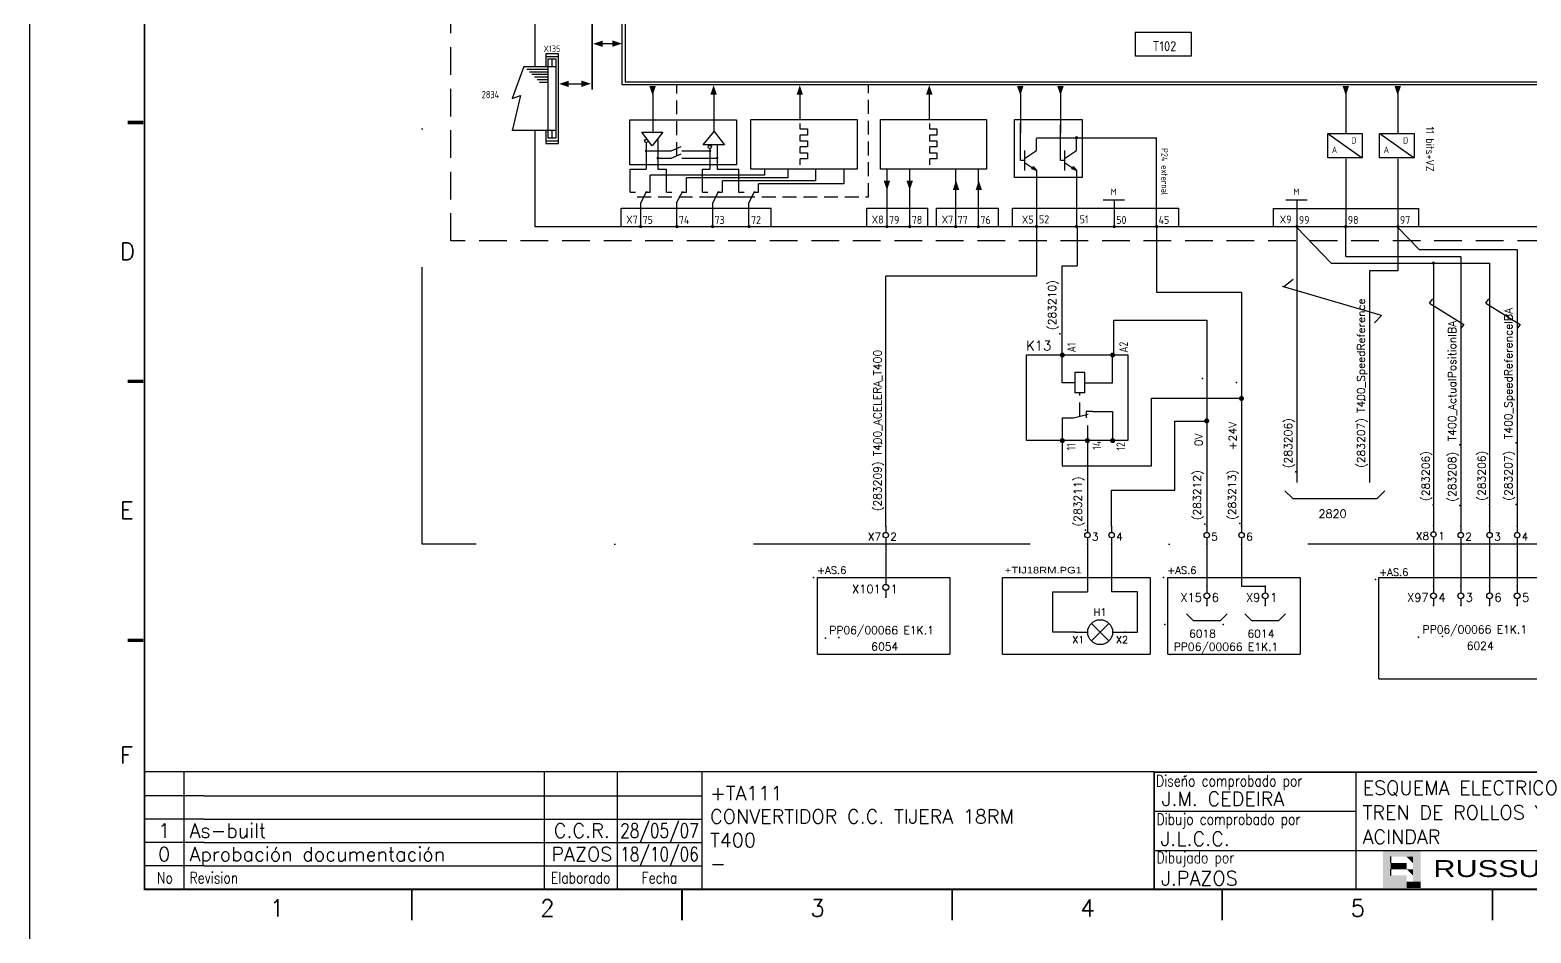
# Model space of a CAD drawing. Extents: x -4 to 416, y -4762 to 287.
# Drawn here: x -3.7 to 267.4, y -4463.1 to -4300 of the extents above; entities that cross this region are included whole.
import ezdxf
from ezdxf.enums import TextEntityAlignment as Align

# ---------------------------------------------------------------- set-up
doc = ezdxf.new("R2010")
doc.units = 0
doc.header["$LTSCALE"] = 10
doc.header["$MEASUREMENT"] = 0
for name, pattern in [('DASHDOT', [1, 0.5, -0.25, 0, -0.25]), ('DASHED', [0.75, 0.5, -0.25]), ('HIDDEN', [0.375, 0.25, -0.125]), ('LTY1', [0])]:
    doc.linetypes.add(name, pattern=pattern)
doc.layers.get('0').update_dxf_attribs({"linetype": 'CONTINUOUS'})
for name, color, linetype in [('1', 7, 'CONTINUOUS'), ('10', 5, 'CONTINUOUS'), ('2', 7, 'CONTINUOUS'), ('3', 8, 'CONTINUOUS'), ('6', 7, 'DASHDOT'), ('8', 1, 'CONTINUOUS'), ('9', 6, 'CONTINUOUS'), ('ATRIBUTOS', 6, 'CONTINUOUS'), ('DIBUJO', 7, 'CONTINUOUS'), ('NODE', 7, 'CONTINUOUS')]:
    doc.layers.add(name, color=color, linetype=linetype)
doc.styles.add('DIN', font='DIN.shx', dxfattribs={"width": 0.85})
doc.styles.add('HELVETICA', font='HELV.SHX')
doc.styles.add('ISO', font='ISO')
doc.styles.add('LABEL', font='SIMPLEX', dxfattribs={"width": 0.8, "height": 4})
doc.styles.add('ROMANS', font='romans')
doc.styles.get("Standard").update_dxf_attribs({"font": 'simplex'})

# ---------------------------------------------------------------- blocks, each defined once
blk = doc.blocks.new('NOD', base_point=(237.5, 170))
at = {"layer": 'NODE'}
blk.add_point((237.5, 170), dxfattribs=at)
blk = doc.blocks.new('$PP313')
at = {"layer": '2'}
blk.add_blockref('NOD', (0, 0), dxfattribs=at)
at = {"layer": '8'}
blk.add_attdef('1A', (1, -3.325), '', height=2.15, dxfattribs=at)
at = {"layer": '9'}
blk.add_attdef('ID', (1, 1), '', height=2.15, dxfattribs=at)
blk = doc.blocks.new('ITEM')
at = {"layer": 'ATRIBUTOS', "style": 'HELVETICA', "width": 1.2}
blk.add_attdef('ITEM', (0, 1.25), '', height=2.5, dxfattribs=at)
blk = doc.blocks.new('$081001')
at = {"layer": '2'}
for p, q in [((0, 0), (3.75, 0)), ((4.85, -2.65), (10.15, 2.65)), ((4.85, 2.65), (10.15, -2.65)), ((11.25, 0), (15, 0))]:
    blk.add_line(p, q, dxfattribs=at)
blk.add_circle((7.5, 0), 3.75, dxfattribs=at)
for p in [(0, 0), (15, 0)]:
    blk.add_blockref('NOD', p, dxfattribs=at)
at = {"layer": '8'}
blk.add_attdef('1A', text='', height=2.15, dxfattribs=at).set_placement((2.75, -3.32), align=Align.RIGHT)
blk.add_attdef('2A', (12.25, -3.32), '', height=2.15, dxfattribs=at)
at = {"layer": '9'}
blk.add_attdef('ID', text='', height=2.15, dxfattribs=at).set_placement((7.5, 4.93), align=Align.CENTER)
blk = doc.blocks.new('$$PLD12C')
for p, q in [((0, 2.5), (0, 0.75)), ((0, -0.75), (0, -2.5))]:
    blk.add_line(p, q)
at = {"layer": '2'}
blk.add_circle((0, 0), 0.75, dxfattribs=at)
for p in [(0, 2.5), (0, -2.5)]:
    blk.add_blockref('NOD', p, dxfattribs=at)
at = {"layer": '8'}
blk.add_attdef('*A', (1.25, -1.5), '', height=2.15, dxfattribs=at)
at = {"layer": '9'}
blk.add_attdef('ID', text='', height=2.15, dxfattribs=at).set_placement((-1.25, -1.5), align=Align.RIGHT)
blk = doc.blocks.new('newcajec')
at = {"layer": '1'}
for p, q in [((179.4, 20.85), (0.13, 20.85)), ((7, 20.85), (7, 0)), ((71, 20.85), (71, 0)), ((84, 20.85), (84, 0.09)), ((99, 20.85), (99, 0)), ((184.64, 20.18), (184.81, 20.01)), ((184.81, 20.01), (185.18, 20.25)), ((215.2, 20.8), (215.2, 0)), ((10.6, 16.64), (0, 16.64)), ((10.6, 16.64), (99, 16.64)), ((179.4, 13.87), (215.2, 13.87)), ((10.6, 12.48), (0, 12.48)), ((10.6, 12.48), (99, 12.48)), ((10.6, 8.32), (0, 8.32)), ((10.6, 8.32), (99, 8.32)), ((179.4, 6.93), (267.63, 6.93)), ((10.6, 4.16), (0, 4.16)), ((10.6, 4.16), (99, 4.16))]:
    blk.add_line(p, q, dxfattribs=at)
at = {"layer": '1', "const_width": 0.3}
blk.add_lwpolyline([(0, 0), (0, 272.5), (383, 272.5), (383, 0)], close=True, dxfattribs=at)
at = {"layer": '1'}
for points in [[(-2.99, 136.23, 0.6, 0.6, 0), (-0.18, 136.23, 0.6, 0.6, 0)], [(-2.99, 90.23, 0.6, 0.6, 0), (-0.18, 90.23, 0.6, 0.6, 0)], [(-2.99, 44.23, 0.6, 0.6, 0), (-0.18, 44.23, 0.6, 0.6, 0)], [(383, 20.8, 0.3, 0.3, 0), (179.4, 20.8, 0.3, 0.3, 0), (179.4, 0, 0.3, 0.3, 0)], [(47.5, -5.5, 0.3, 0.3, 0), (47.5, -0.09, 0.3, 0.3, 0)], [(95.5, -5.5, 0.3, 0.3, 0), (95.5, -0.09, 0.3, 0.3, 0)], [(143.5, -5.5, 0.3, 0.3, 0), (143.5, -0.09, 0.3, 0.3, 0)], [(191.5, -5.5, 0.3, 0.3, 0), (191.5, -0.09, 0.3, 0.3, 0)], [(239.5, -5.5, 0.3, 0.3, 0), (239.5, -0.09, 0.3, 0.3, 0)]]:
    blk.add_lwpolyline(points, format="xyseb", dxfattribs=at)
at = {"layer": '2', "color": 14}
for p, q in [((221.42, 4.69), (221.42, 5.81)), ((221.42, 2.47), (221.42, 3.58))]:
    blk.add_line(p, q, dxfattribs=at)
for points in [[(220.05, 5.81), (220.05, 6.92), (226.74, 5.81), (226.74, 6.92)], [(221.42, 2.47), (220.05, 2.47), (221.42, 5.81), (220.05, 5.81)], [(224.25, 5.81), (225.37, 5.81), (225.37, 4.69)], [(225.37, 5.81), (226.74, 5.81), (225.37, 1.35), (226.74, 1.35)], [(221.42, 4.69), (224.25, 4.69), (221.42, 3.58), (224.25, 3.58)], [(224.25, 3.58), (225.37, 3.58), (225.37, 2.47)], [(224.25, 0.24), (224.25, 2.47), (220.05, 0.24), (220.05, 2.47)], [(226.74, 1.35), (226.74, 0.24), (224.25, 1.35), (224.25, 0.24)]]:
    blk.add_solid(points, dxfattribs=at)
at = {"layer": '1', "style": 'ROMANS'}
for s, p in [('D', (-4.37, 111.84)), ('E', (-4.37, 65.84)), ('F', (-4.37, 22.34)), ('1', (22.29, -4.82)), ('2', (70.29, -4.82)), ('3', (118.29, -4.82)), ('4', (166.29, -4.82)), ('5', (214.29, -4.82))]:
    blk.add_text(s, height=3, dxfattribs=at).set_placement(p)
at = {"layer": '1', "style": 'LABEL', "width": 0.8}
for s, p in [('Diseno comprobado por', (179.73, 18.27)), ('Dibujo comprobado por', (179.81, 11.47)), ('Dibujado por', (179.83, 4.64)), ('No', (2.23, 1.05)), ('Revision', (8, 1.05))]:
    blk.add_text(s, height=2, dxfattribs=at).set_placement(p)
for s, p in [('Elaborado', (77.5, 1.05)), ('Fecha', (91.5, 1.05))]:
    blk.add_text(s, height=2, dxfattribs=at).set_placement(p, align=Align.CENTER)
at = {"layer": '10', "style": 'ROMANS'}
for tag, p in [('REV41', (3.5, 18.74)), ('REV43', (77.7, 18.74)), ('REV31', (3.5, 14.58)), ('REV33', (77.7, 14.58)), ('REV21', (3.5, 10.42)), ('REV23', (77.7, 10.42)), ('REV11', (3.5, 6.27)), ('REV13', (77.7, 6.27))]:
    blk.add_attdef(tag, text='', height=2.5, dxfattribs=at).set_placement(p, align=Align.MIDDLE)
for tag, p, height in [('REV42', (8, 17.49), 2.5), ('DOCUMENTTYPE', (216.43, 16.8), 2.5), ('NOTA', (305.32, 15.8), 3), ('SHEETNAME1', (100.5, 15.83), 2.5), ('DESIGNCHECK', (180.74, 14.83), 2.5), ('REV32', (8, 13.33), 2.5), ('SHEETNAME2', (100.5, 11.67), 2.5), ('OBJECT', (216.43, 12.4), 2.5), ('REV22', (8, 9.17), 2.5), ('ORDER', (305.32, 7.3), 4.5), ('SHEETNAME3', (100.5, 7.51), 2.5), ('DRAWINGCHECK', (180.53, 7.71), 2.5), ('CUSTOMER', (216.43, 8.08), 2.5), ('REV12', (8, 5.01), 2.5), ('SHEETNAME4', (100.5, 3.35), 2.5), ('DOCUMENT_ID', (305.32, 0.93), 4.4), ('USER', (180.63, 0.71), 2.5), ('DEPARTMENT', (271.93, 1.05), 2.5)]:
    blk.add_attdef(tag, p, '', height=height, dxfattribs=at)
for tag, width, p, p2 in [('REV44', 1.221199, (84.53, 17.49), (98.48, 17.49)), ('REV34', 1.221199, (84.53, 13.33), (98.48, 13.33)), ('REV24', 1.221199, (84.53, 9.17), (98.48, 9.17)), ('REV14', 1.221199, (84.53, 5.01), (98.48, 5.01)), ('CREATED2', 7.039915, (282.71, 1.05), (301.14, 1.05))]:
    blk.add_attdef(tag, text='', height=2.5, dxfattribs=dict(at, width=width)).set_placement(p, p2, align=Align.FIT)
for tag, p in [('SHEET', (382, 7.43)), ('NEXTSHEET', (382, 0.5))]:
    blk.add_attdef(tag, text='', height=2.5, dxfattribs=at).set_placement(p, align=Align.RIGHT)
at = {"layer": 'DIBUJO', "color": 14, "style": 'HELVETICA', "width": 1.3}
blk.add_text('RUSSULA S.A.', height=3, dxfattribs=at).set_placement((229, 2.19))
blk = doc.blocks.new('PAGINA')
at = {"layer": '2'}
blk.add_blockref('NOD', (-1, -1), dxfattribs=at)
at = {"layer": '8', "style": 'ROMANS'}
blk.add_attdef('NPA', (0, -4.325), '', height=2, dxfattribs=at)
at = {"layer": '9', "style": 'ROMANS'}
blk.add_attdef('NP', (0, 0), '', height=2, dxfattribs=at)

msp = doc.modelspace()

# ---------------------------------------------------------------- linework, layer by layer
at = {"linetype": 'DASHED'}
for p, q in [((72.32, -4338.14), (72.32, -4266.46)), ((367.43, -4338.14), (72.32, -4338.14))]:
    msp.add_line(p, q, dxfattribs=at)
at = {"color": 3}
for p, q in [((103.25, -4309.97), (103.25, -4292.76)), ((103.82, -4293.34), (103.82, -4309.39)), ((195.92, -4300.42), (206.04, -4300.42)), ((195.92, -4300.42), (195.92, -4304.75)), ((206.04, -4300.42), (206.04, -4304.75)), ((206.04, -4304.75), (195.92, -4304.75)), ((328.73, -4309.97), (103.25, -4309.97)), ((103.82, -4309.39), (328.15, -4309.39)), ((103.07, -4332.19), (114.05, -4332.19)), ((103.07, -4335.54), (103.07, -4332.19)), ((111.1, -4332.19), (130.2, -4332.19)), ((130.2, -4335.54), (130.2, -4332.19)), ((147.48, -4332.19), (158.46, -4332.19)), ((147.48, -4335.54), (147.48, -4332.19)), ((158.46, -4335.54), (158.46, -4332.19)), ((160.01, -4332.19), (171.25, -4332.19)), ((160.01, -4335.54), (160.01, -4332.19)), ((171.25, -4335.54), (171.25, -4332.19)), ((173.78, -4332.19), (203.78, -4332.19)), ((173.78, -4335.54), (173.78, -4332.19)), ((203.78, -4335.54), (203.78, -4332.19)), ((220.91, -4335.54), (220.91, -4332.23)), ((220.91, -4332.25), (247.09, -4332.25)), ((247.13, -4335.54), (247.13, -4332.23)), ((176.28, -4358.73), (194.56, -4358.73)), ((176.28, -4374.19), (176.28, -4358.73)), ((194.56, -4358.73), (194.56, -4374.19)), ((194.56, -4374.19), (176.28, -4374.19))]:
    msp.add_line(p, q, dxfattribs=at)
for p, q in [((89.46, -4304.34), (89.46, -4306.65)), ((91.77, -4304.34), (89.46, -4304.34)), ((91.77, -4320.52), (91.77, -4304.34)), ((85.49, -4306.65), (91.32, -4306.65)), ((89.93, -4307.19), (86.05, -4307.19)), ((89.46, -4304.8), (91.77, -4304.8)), ((89.92, -4319.6), (89.92, -4305.26)), ((89.92, -4305.26), (91.31, -4305.26)), ((91.31, -4305.26), (91.31, -4319.6)), ((89.89, -4307.65), (86.51, -4307.65)), ((89.85, -4308.11), (86.98, -4308.11)), ((89.82, -4308.57), (87.44, -4308.57)), ((89.78, -4309.04), (87.9, -4309.04)), ((89.75, -4309.5), (88.36, -4309.5)), ((108.79, -4311.52), (108.79, -4318.67)), ((119.79, -4311.52), (119.79, -4316.22)), ((135.35, -4311.52), (135.35, -4316.22)), ((158.73, -4311.52), (158.73, -4316.22)), ((175.19, -4311.52), (175.19, -4318.67)), ((182.42, -4311.52), (182.42, -4318.67)), ((233.98, -4311.52), (233.98, -4318.67)), ((243.34, -4311.52), (243.34, -4318.67)), ((119.79, -4313.7), (119.79, -4318.4)), ((175.2, -4323.6), (175.2, -4316.86)), ((182.42, -4323.6), (182.42, -4317.09)), ((83.36, -4318.16), (91.32, -4318.16)), ((89.46, -4318.21), (89.46, -4320.52)), ((89.46, -4320.06), (91.77, -4320.06)), ((89.46, -4320.52), (91.77, -4320.52)), ((91.31, -4319.6), (89.92, -4319.6)), ((106.84, -4318.51), (110.63, -4318.51)), ((108.7, -4320.95), (106.84, -4318.51)), ((110.63, -4318.51), (108.7, -4320.95)), ((117.92, -4320.81), (119.86, -4318.37)), ((121.72, -4320.81), (117.92, -4320.81)), ((119.86, -4318.37), (121.72, -4320.81)), ((233.98, -4323.28), (233.98, -4335.52)), ((243.34, -4323.28), (243.34, -4335.52)), ((192.13, -4330.75), (192.13, -4335.43)), ((225.11, -4330.75), (225.11, -4335.43)), ((178.09, -4335.54), (178.09, -4344.48)), ((178.09, -4335.54), (178.09, -4342.15)), ((225.11, -4335.68), (231.3, -4342.16)), ((233.94, -4340.92), (233.94, -4335.54)), ((243.34, -4335.68), (247.18, -4339.69)), ((247.18, -4339.69), (264.9, -4339.69)), ((264.9, -4339.69), (264.9, -4387.13)), ((231.3, -4342.16), (253.26, -4342.16)), ((233.94, -4340.92), (254.71, -4340.92)), ((249.79, -4342.16), (249.79, -4387.13)), ((253.26, -4342.16), (259.92, -4342.16)), ((254.71, -4340.92), (254.71, -4387.13)), ((259.92, -4342.16), (259.92, -4387.13)), ((249.07, -4349.35), (249.64, -4348.61)), ((249.07, -4349.35), (255.29, -4353.2)), ((259.23, -4349.35), (259.8, -4348.61)), ((259.23, -4349.35), (265.45, -4353.2)), ((255.29, -4353.2), (254.81, -4353.85)), ((265.45, -4353.2), (264.97, -4353.85)), ((182.75, -4363.73), (182.75, -4358.73)), ((191.84, -4363.73), (191.84, -4358.73)), ((188.2, -4363.73), (191.84, -4363.73)), ((184.79, -4370.1), (187.43, -4369.39)), ((187.06, -4368.96), (187.06, -4370.1)), ((188.2, -4368.96), (187.06, -4368.96)), ((188.2, -4368.96), (191.84, -4368.96)), ((191.84, -4368.96), (191.84, -4374.19)), ((182.75, -4370.1), (184.79, -4370.1)), ((182.75, -4370.1), (182.75, -4374.19)), ((224.36, -4384.64), (222.97, -4383.25)), ((224.36, -4384.64), (239.6, -4384.64)), ((239.6, -4384.64), (241, -4383.25)), ((219.4, -4402.75), (219.4, -4403.99)), ((206.4, -4406.68), (205.17, -4405.45)), ((206.4, -4406.68), (211.31, -4406.68)), ((211.31, -4406.68), (212.54, -4405.45)), ((216.94, -4406.68), (215.71, -4405.45)), ((216.94, -4406.68), (221.86, -4406.68)), ((221.86, -4406.68), (223.08, -4405.45))]:
    msp.add_line(p, q)
at = {"linetype": 'Continuous'}
for p, q in [((85.49, -4306.65), (83.38, -4312.43)), ((84.93, -4311.85), (83.38, -4318.23)), ((83.38, -4312.43), (84.93, -4311.85)), ((185.02, -4363.73), (182.75, -4363.73)), ((186.84, -4361.92), (185.02, -4361.92)), ((185.02, -4361.92), (185.02, -4365.55)), ((186.84, -4365.55), (186.84, -4361.92)), ((186.84, -4363.73), (188.2, -4363.73)), ((186.84, -4365.55), (185.02, -4365.55)), ((187.29, -4371.46), (187.29, -4373.73))]:
    msp.add_line(p, q, dxfattribs=at)
at = {"linetype": 'LTY1'}
for p, q in [((178.09, -4321.78), (178.09, -4319.64)), ((178.12, -4319.5), (199.78, -4319.5)), ((185.31, -4321.78), (185.31, -4319.76)), ((175.92, -4323.23), (178.09, -4321.78)), ((175.92, -4321.78), (175.92, -4325.4)), ((183.15, -4323.23), (185.31, -4321.78)), ((183.15, -4321.78), (183.15, -4325.4)), ((175.92, -4323.6), (175.2, -4323.6)), ((175.92, -4323.95), (178.09, -4325.4)), ((177.23, -4325.11), (177.51, -4324.67)), ((178.09, -4325.4), (177.23, -4325.11)), ((177.51, -4324.67), (178.09, -4325.4)), ((178.09, -4325.4), (178.09, -4335.54)), ((183.15, -4323.6), (182.42, -4323.6)), ((183.15, -4323.95), (185.31, -4325.4)), ((184.45, -4325.11), (184.73, -4324.67)), ((185.31, -4325.4), (184.45, -4325.11)), ((184.73, -4324.67), (185.31, -4325.4)), ((185.31, -4325.42), (185.31, -4335.54))]:
    msp.add_line(p, q, dxfattribs=at)
at = {"color": 0}
msp.add_line((87.51, -4335.54), (358.57, -4335.54), dxfattribs=at)
at = {"linetype": 'HIDDEN'}
msp.add_line((185.93, -4369.79), (185.93, -4365.55), dxfattribs=at)
for points in [[(97.86, -4292.43, 0.289, 0.289, 0), (97.86, -4310.81, 0.289, 0.289, 0)], [(98.04, -4302.53, 0, 1.16, 0), (99.77, -4302.53, 1.16, 1.16, 0)], [(103.22, -4302.5, 0, 1.16, 0), (101.48, -4302.5, 1.16, 1.16, 0)], [(90.61, -4305.26, 0.231, 0.231, 0), (90.61, -4306.65, 0.231, 0.231, 0)], [(91.9, -4309.77, 0, 1.16, 0), (93.63, -4309.77, 1.16, 1.16, 0)], [(97.63, -4309.75, 0, 1.16, 0), (95.9, -4309.75, 1.16, 1.16, 0)], [(108.76, -4311.89, 0, 1.16, 0), (108.76, -4310.16, 1.16, 1.16, 0)], [(119.78, -4309.98, 0, 1.16, 0), (119.78, -4311.72, 1.16, 1.16, 0)], [(135.34, -4309.98, 0, 1.16, 0), (135.34, -4311.72, 1.16, 1.16, 0)], [(158.72, -4309.98, 0, 1.16, 0), (158.72, -4311.72, 1.16, 1.16, 0)], [(175.17, -4311.89, 0, 1.16, 0), (175.17, -4310.16, 1.16, 1.16, 0)], [(182.43, -4311.89, 0, 1.16, 0), (182.43, -4310.16, 1.16, 1.16, 0)], [(233.96, -4311.89, 0, 1.16, 0), (233.96, -4310.16, 1.16, 1.16, 0)], [(243.32, -4311.89, 0, 1.16, 0), (243.32, -4310.16, 1.16, 1.16, 0)], [(90.61, -4318.21, 0.231, 0.231, 0), (90.61, -4319.6, 0.231, 0.231, 0)], [(151.09, -4329, 0, 1.16, 0), (151.09, -4327.26, 1.16, 1.16, 0)], [(155.2, -4329, 0, 1.16, 0), (155.2, -4327.26, 1.16, 1.16, 0)], [(163.56, -4327.2, 0, 1.16, 0), (163.56, -4328.94, 1.16, 1.16, 0)], [(167.67, -4327.2, 0, 1.16, 0), (167.67, -4328.94, 1.16, 1.16, 0)]]:
    msp.add_lwpolyline(points, format="xyseb")
for points in [[(185.17, -4319.5, 0.289, 0.289, 1), (185.46, -4319.5, 0.289, 0.289, 1)], [(106.45, -4335.54, 0.289, 0.289, 1), (106.74, -4335.54, 0.289, 0.289, 1)], [(113, -4335.54, 0.289, 0.289, 1), (113.29, -4335.54, 0.289, 0.289, 1)], [(119.44, -4335.54, 0.289, 0.289, 1), (119.73, -4335.54, 0.289, 0.289, 1)], [(126.03, -4335.54, 0.289, 0.289, 1), (126.32, -4335.54, 0.289, 0.289, 1)], [(150.95, -4335.54, 0.289, 0.289, 1), (151.24, -4335.54, 0.289, 0.289, 1)], [(155.06, -4335.54, 0.289, 0.289, 1), (155.35, -4335.54, 0.289, 0.289, 1)], [(163.34, -4335.54, 0.289, 0.289, 1), (163.63, -4335.54, 0.289, 0.289, 1)], [(167.45, -4335.54, 0.289, 0.289, 1), (167.74, -4335.54, 0.289, 0.289, 1)], [(177.95, -4335.54, 0.289, 0.289, 1), (178.24, -4335.54, 0.289, 0.289, 1)], [(185.17, -4335.54, 0.289, 0.289, 1), (185.46, -4335.54, 0.289, 0.289, 1)], [(191.99, -4335.54, 0.289, 0.289, 1), (192.28, -4335.54, 0.289, 0.289, 1)], [(199.63, -4335.54, 0.289, 0.289, 1), (199.92, -4335.54, 0.289, 0.289, 1)], [(224.97, -4335.54, 0.289, 0.289, 1), (225.26, -4335.54, 0.289, 0.289, 1)], [(233.8, -4335.54, 0.289, 0.289, 1), (234.08, -4335.54, 0.289, 0.289, 1)], [(243.22, -4335.54, 0.289, 0.289, 1), (243.51, -4335.54, 0.289, 0.289, 1)], [(249.64, -4342.15, 0.289, 0.289, 1), (249.93, -4342.15, 0.289, 0.289, 1)]]:
    msp.add_lwpolyline(points, format="xyseb", close=True)
at = {"linetype": 'Continuous'}
for points in [[(182.75, -4358.96, 0.455, 0.455, 1), (182.75, -4358.51, 0.455, 0.455, 1)], [(191.84, -4358.96, 0.455, 0.455, 1), (191.84, -4358.51, 0.455, 0.455, 1)], [(215.11, -4366.8, 0.455, 0.455, 1), (215.11, -4366.35, 0.455, 0.455, 1)], [(208.83, -4370.85, 0.455, 0.455, 1), (208.83, -4370.4, 0.455, 0.455, 1)], [(182.75, -4374.42, 0.455, 0.455, 1), (182.75, -4373.96, 0.455, 0.455, 1)], [(187.29, -4374.42, 0.455, 0.455, 1), (187.29, -4373.96, 0.455, 0.455, 1)], [(191.84, -4374.42, 0.455, 0.455, 1), (191.84, -4373.96, 0.455, 0.455, 1)]]:
    msp.add_lwpolyline(points, format="xyseb", close=True, dxfattribs=at)
at = {"layer": '2', "linetype": 'DASHDOT', "ltscale": 10}
for p, q in [((67.16, -4392.89), (67.16, -4219.47)), ((377.17, -4392.89), (67.16, -4392.89))]:
    msp.add_line(p, q, dxfattribs=at)
at = {"layer": '2'}
for p, q in [((99.06, -4302.5), (101.49, -4302.5)), ((93.65, -4309.75), (95.9, -4309.75)), ((135.37, -4316.92), (135.37, -4317.89)), ((135.37, -4317.89), (136.72, -4317.89)), ((136.72, -4317.89), (136.72, -4319.01)), ((158.76, -4316.92), (158.76, -4317.89)), ((158.76, -4317.89), (160.1, -4317.89)), ((160.1, -4317.89), (160.1, -4319.01)), ((107.62, -4320.37), (107.62, -4325.18)), ((109.69, -4319.82), (109.69, -4325.18)), ((136.72, -4319.01), (135.37, -4319.01)), ((135.37, -4319.08), (135.37, -4320.05)), ((135.37, -4320.05), (136.72, -4320.05)), ((136.72, -4320.05), (136.72, -4321.17)), ((160.1, -4319.01), (158.76, -4319.01)), ((158.76, -4319.08), (158.76, -4320.05)), ((158.76, -4320.05), (160.1, -4320.05)), ((160.1, -4320.05), (160.1, -4321.17)), ((199.78, -4335.57), (199.78, -4319.5)), ((230.71, -4318.75), (236.93, -4323.11)), ((240.07, -4318.75), (246.29, -4323.11)), ((107.63, -4321.87), (112.14, -4321.87)), ((109.69, -4323.18), (112.14, -4323.18)), ((112.14, -4321.87), (113.93, -4321.09)), ((112.14, -4323.18), (113.93, -4322.4)), ((114.03, -4321.87), (119.12, -4321.87)), ((114.06, -4323.18), (120.47, -4323.18)), ((119.12, -4321.45), (119.12, -4325.18)), ((120.44, -4320.86), (120.44, -4325.18)), ((136.72, -4321.17), (135.37, -4321.17)), ((135.37, -4321.24), (135.37, -4322.21)), ((135.37, -4322.21), (136.72, -4322.21)), ((136.72, -4323.33), (135.37, -4323.33)), ((135.37, -4323.4), (135.37, -4324.37)), ((136.72, -4322.21), (136.72, -4323.33)), ((160.1, -4321.17), (158.76, -4321.17)), ((158.76, -4321.24), (158.76, -4322.21)), ((158.76, -4322.21), (160.1, -4322.21)), ((160.1, -4323.33), (158.76, -4323.33)), ((158.76, -4323.4), (158.76, -4324.37)), ((160.1, -4322.21), (160.1, -4323.33)), ((104.73, -4329.34), (104.73, -4325.18)), ((104.73, -4325.18), (107.62, -4325.18)), ((109.69, -4325.18), (111.29, -4325.18)), ((111.29, -4329.34), (111.29, -4325.18)), ((117.75, -4329.34), (117.75, -4325.18)), ((117.75, -4325.18), (119.12, -4325.18)), ((120.44, -4325.18), (124.31, -4325.18)), ((124.31, -4329.34), (124.31, -4325.18)), ((128.98, -4325.13), (128.98, -4326.28)), ((133.16, -4325.14), (133.16, -4326.72)), ((138.2, -4325.14), (138.2, -4327.26)), ((143.3, -4325.14), (143.3, -4327.84)), ((151.13, -4335.45), (151.13, -4325.15)), ((155.24, -4335.45), (155.24, -4325.15)), ((163.52, -4335.45), (163.52, -4325.15)), ((167.63, -4335.45), (167.63, -4325.15)), ((128.98, -4326.28), (108.34, -4326.28)), ((108.34, -4329.34), (108.34, -4326.28)), ((133.16, -4326.72), (114.87, -4326.72)), ((114.87, -4329.34), (114.87, -4326.72)), ((138.2, -4327.26), (121.36, -4327.26)), ((121.36, -4329.34), (121.36, -4327.26)), ((143.3, -4327.84), (127.89, -4327.84)), ((127.89, -4329.34), (127.89, -4327.84)), ((104.73, -4329.34), (105.7, -4329.34)), ((106.61, -4331.24), (107.73, -4329.12)), ((106.61, -4335.57), (106.61, -4331.28)), ((107.45, -4329.34), (108.33, -4329.34)), ((111.28, -4329.34), (112.25, -4329.34)), ((113.1, -4331.24), (114.22, -4329.12)), ((113.12, -4335.38), (113.12, -4331.28)), ((114, -4329.34), (114.88, -4329.34)), ((117.75, -4329.34), (118.72, -4329.34)), ((119.63, -4331.24), (120.75, -4329.12)), ((119.63, -4335.57), (119.63, -4331.28)), ((120.47, -4329.34), (121.35, -4329.34)), ((124.3, -4329.34), (125.27, -4329.34)), ((126.12, -4331.24), (127.24, -4329.12)), ((126.14, -4335.38), (126.14, -4331.28)), ((127.03, -4329.34), (127.9, -4329.34)), ((243.34, -4332.25), (243.34, -4343.53)), ((199.78, -4335.54), (199.78, -4340.99)), ((243.34, -4343.53), (238.21, -4343.53)), ((181.05, -4401.5), (187.29, -4401.5)), ((181.05, -4408.78), (181.05, -4401.5)), ((196.35, -4408.78), (196.35, -4401.5)), ((185.09, -4408.78), (181.05, -4408.78)), ((194.09, -4408.78), (196.35, -4408.78))]:
    msp.add_line(p, q, dxfattribs=at)
at = {"layer": '2', "linetype": 'HIDDEN'}
for p, q in [((113.14, -4322.77), (113.14, -4309.97)), ((147.77, -4330.18), (147.77, -4309.97)), ((105.99, -4330.18), (147.77, -4330.18)), ((119.01, -4330.18), (127.24, -4330.18))]:
    msp.add_line(p, q, dxfattribs=at)
at = {"layer": '2', "color": 7}
for p, q in [((225.11, -4335.31), (225.11, -4381.76)), ((222.78, -4346.36), (224.43, -4345.05)), ((238.21, -4343.53), (238.21, -4381.76)), ((240.42, -4351.62), (222.53, -4346.36)), ((239.11, -4352.93), (240.42, -4351.62))]:
    msp.add_line(p, q, dxfattribs=at)
at = {"layer": '2'}
for points in [[(104.63, -4316.26), (123.89, -4316.26), (123.89, -4324.4), (104.63, -4324.4)], [(126.52, -4316.22), (145.7, -4316.22), (145.7, -4325.15), (126.52, -4325.15)], [(149.91, -4316.22), (169.09, -4316.22), (169.09, -4325.15), (149.91, -4325.15)], [(174.1, -4316.22), (186.31, -4316.22), (186.31, -4326.65), (174.1, -4326.65)], [(230.7, -4318.75), (236.93, -4318.75), (236.93, -4323.11), (230.7, -4323.11)], [(240.06, -4318.75), (246.29, -4318.75), (246.29, -4323.11), (240.06, -4323.11)]]:
    msp.add_lwpolyline(points, close=True, dxfattribs=at)
at = {"layer": '2', "const_width": 0.197}
for points in [[(107.45, -4321.86, 1), (107.71, -4321.86, 1)], [(109.56, -4323.17, 1), (109.82, -4323.17, 1)], [(118.99, -4321.9, 1), (119.25, -4321.9, 1)], [(120.3, -4323.18, 1), (120.56, -4323.18, 1)]]:
    msp.add_lwpolyline(points, format="xyb", close=True, dxfattribs=at)
for points in [[(194.04, -4330.75), (190.11, -4330.75)], [(227.02, -4330.75), (223.09, -4330.75)]]:
    msp.add_lwpolyline(points, dxfattribs=at)
at = {"layer": '2'}
for centre in [(107.62, -4320.07), (119.09, -4321.16)]:
    msp.add_circle(centre, 0.301, dxfattribs=at)
at = {"layer": '3', "color": 0}
for p, q in [((87.51, -4297.32), (87.51, -4306.65)), ((87.51, -4318.2), (87.51, -4335.54))]:
    msp.add_line(p, q, dxfattribs=at)
at = {"layer": '6', "ltscale": 10}
for p, q in [((138.55, -4398.92), (162.44, -4398.92)), ((138.55, -4412.76), (138.55, -4398.92)), ((162.44, -4398.92), (162.44, -4412.76)), ((171.94, -4398.92), (198.62, -4398.92)), ((171.94, -4412.76), (171.94, -4398.92)), ((198.62, -4398.92), (198.62, -4412.76)), ((201.79, -4398.92), (225.68, -4398.92)), ((201.79, -4412.76), (201.79, -4398.92)), ((225.68, -4398.92), (225.68, -4412.76)), ((239.92, -4398.92), (276.44, -4398.92)), ((239.92, -4417.19), (239.92, -4398.92)), ((138.55, -4412.76), (162.44, -4412.76)), ((171.94, -4412.76), (198.62, -4412.76)), ((201.79, -4412.76), (225.68, -4412.76)), ((239.92, -4417.19), (276.44, -4417.19))]:
    msp.add_line(p, q, dxfattribs=at)
at = {"layer": 'DIBUJO'}
for p, q in [((185.46, -4335.54), (185.46, -4342.62)), ((199.78, -4340.99), (199.78, -4347.41)), ((178.09, -4344.48), (150.87, -4344.48)), ((150.87, -4389.64), (150.87, -4344.48)), ((182.75, -4358.51), (182.75, -4342.62)), ((182.75, -4342.62), (185.46, -4342.62)), ((199.78, -4347.41), (215.13, -4347.41)), ((215.13, -4347.41), (215.13, -4377.83)), ((192.06, -4358.73), (192.06, -4352.46)), ((192.06, -4352.46), (208.85, -4352.46)), ((208.85, -4352.46), (208.85, -4377.83)), ((198.89, -4378.77), (198.89, -4366.53)), ((198.89, -4366.53), (215.13, -4366.53)), ((203.08, -4383.13), (203.08, -4370.66)), ((203.08, -4370.66), (208.85, -4370.66)), ((182.75, -4374.19), (182.75, -4378.77)), ((187.29, -4374.19), (187.29, -4390.78)), ((182.75, -4378.77), (198.89, -4378.77)), ((208.85, -4377.83), (208.85, -4389.64)), ((215.13, -4377.83), (215.13, -4389.64)), ((191.66, -4389.64), (191.66, -4383.13)), ((191.66, -4383.13), (203.08, -4383.13)), ((249.79, -4387.13), (249.79, -4389.51)), ((254.71, -4387.13), (254.71, -4390.78)), ((259.92, -4387.13), (259.92, -4390.78)), ((264.9, -4387.13), (264.9, -4390.78)), ((150.87, -4392.89), (150.87, -4400.15)), ((187.29, -4392.89), (187.29, -4401.5)), ((191.66, -4392.89), (191.66, -4401.5)), ((208.85, -4392.4), (208.85, -4400.46)), ((215.13, -4392.33), (215.13, -4400.46)), ((249.79, -4392.89), (249.79, -4401.69)), ((254.71, -4392.89), (254.71, -4401.69)), ((259.92, -4392.89), (259.92, -4401.69)), ((264.9, -4392.89), (264.9, -4401.69)), ((196.35, -4401.5), (191.66, -4401.5)), ((215.13, -4400.46), (219.4, -4400.46)), ((249.79, -4402.75), (249.79, -4403.31)), ((254.71, -4402.75), (254.71, -4403.31)), ((259.92, -4402.75), (259.92, -4403.31)), ((264.9, -4402.75), (264.9, -4403.31))]:
    msp.add_line(p, q, dxfattribs=at)
msp.add_lwpolyline([(-3.68, -4168.24), (416.32, -4168.24), (416.32, -4465.24), (-3.68, -4465.24), (-3.68, -4168.24)], dxfattribs=at)

# ---------------------------------------------------------------- block references
ref = msp.add_blockref('$PP313', (182.28, -4354.9), dxfattribs=dict(xscale=0.6627272727273054, yscale=0.6627272727273054, zscale=0.6627272727273054, rotation=90))
ref.add_attrib('ID', '(283210)', (181.62, -4354.23), dxfattribs={"layer": '9', "height": 1.425, "rotation": 90, "style": 'ROMANS'})
ref = msp.add_blockref('$PP313', (237.4, -4366.87), dxfattribs=dict(xscale=0.6568181818182788, yscale=0.6568181818182788, zscale=0.6568181818182788, rotation=90))
ref.add_attrib('ID', '(283207) T400_SpeedReference', (237.4, -4379.1), dxfattribs={"layer": '9', "height": 1.4122, "rotation": 90, "style": 'ROMANS'})
ref = msp.add_blockref('$PP313', (264.69, -4374.59), dxfattribs=dict(xscale=0.662727272727326, yscale=0.662727272727326, zscale=0.662727272727326, rotation=90))
ref.add_attrib('ID', 'T400_SpeedReferenceIBA', (264.03, -4373.92), dxfattribs={"layer": '9', "height": 1.4249, "rotation": 90, "style": 'ROMANS'})
ref = msp.add_blockref('$PP313', (254.53, -4374.97), dxfattribs=dict(xscale=0.662727272727419, yscale=0.662727272727419, zscale=0.662727272727419, rotation=90))
ref.add_attrib('ID', 'T400_ActualPositionIBA', (253.86, -4374.3), dxfattribs={"layer": '9', "height": 1.4249, "rotation": 90, "style": 'ROMANS'})
ref = msp.add_blockref('$PP313', (150.08, -4374.69), dxfattribs=dict(xscale=0.6568181818182499, yscale=0.6568181818182499, zscale=0.6568181818182499, rotation=90))
ref.add_attrib('ID', '(283209) T400_ACELERA_T400', (150.08, -4386.93), dxfattribs={"layer": '9', "height": 1.4122, "rotation": 90, "style": 'ROMANS'})
ref = msp.add_blockref('$PP313', (208.08, -4362.99), dxfattribs=dict(xscale=0.6568181818182499, yscale=0.6568181818182499, zscale=0.6568181818182499, rotation=90))
ref.add_attrib('ID', '0V', (208.08, -4375.22), dxfattribs={"layer": '9', "height": 1.412, "rotation": 90, "style": 'ROMANS'})
ref = msp.add_blockref('$PP313', (214.22, -4363.67), dxfattribs=dict(xscale=0.6568181818182499, yscale=0.6568181818182499, zscale=0.6568181818182499, rotation=90))
ref.add_attrib('ID', '+24V', (214.22, -4375.9), dxfattribs={"layer": '9', "height": 1.412, "rotation": 90, "style": 'ROMANS'})
ref = msp.add_blockref('$PP313', (224.91, -4379.84), dxfattribs=dict(xscale=0.6627272727273054, yscale=0.6627272727273054, zscale=0.6627272727273054, rotation=90))
ref.add_attrib('ID', '(283206)', (224.25, -4379.17), dxfattribs={"layer": '9', "height": 1.425, "rotation": 90, "style": 'ROMANS'})
ref = msp.add_blockref('$PP313', (249.74, -4385.78), dxfattribs=dict(xscale=0.662727272727326, yscale=0.662727272727326, zscale=0.662727272727326, rotation=90))
ref.add_attrib('ID', '(283206)', (249.08, -4385.11), dxfattribs={"layer": '9', "height": 1.425, "rotation": 90, "style": 'ROMANS'})
ref = msp.add_blockref('$PP313', (254.53, -4385.89), dxfattribs=dict(xscale=0.662727272727419, yscale=0.662727272727419, zscale=0.662727272727419, rotation=90))
ref.add_attrib('ID', '(283208)', (253.86, -4385.23), dxfattribs={"layer": '9', "height": 1.425, "rotation": 90, "style": 'ROMANS'})
ref = msp.add_blockref('$PP313', (259.88, -4385.71), dxfattribs=dict(xscale=0.662727272727326, yscale=0.662727272727326, zscale=0.662727272727326, rotation=90))
ref.add_attrib('ID', '(283206)', (259.21, -4385.05), dxfattribs={"layer": '9', "height": 1.425, "rotation": 90, "style": 'ROMANS'})
ref = msp.add_blockref('$PP313', (264.69, -4385.71), dxfattribs=dict(xscale=0.662727272727326, yscale=0.662727272727326, zscale=0.662727272727326, rotation=90))
ref.add_attrib('ID', '(283207)', (264.03, -4385.05), dxfattribs={"layer": '9', "height": 1.425, "rotation": 90, "style": 'ROMANS'})
ref = msp.add_blockref('$PP313', (208.47, -4389.25), dxfattribs=dict(xscale=0.6627272727273054, yscale=0.6627272727273054, zscale=0.6627272727273054, rotation=90))
ref.add_attrib('ID', '(283212)', (207.8, -4388.58), dxfattribs={"layer": '9', "height": 1.425, "rotation": 90, "style": 'ROMANS'})
ref = msp.add_blockref('$PP313', (214.79, -4389.17), dxfattribs=dict(xscale=0.6627272727273054, yscale=0.6627272727273054, zscale=0.6627272727273054, rotation=90))
ref.add_attrib('ID', '(283213)', (214.12, -4388.51), dxfattribs={"layer": '9', "height": 1.425, "rotation": 90, "style": 'ROMANS'})
ref = msp.add_blockref('$PP313', (186.92, -4390.36), dxfattribs=dict(xscale=0.6627272727273054, yscale=0.6627272727273054, zscale=0.6627272727273054, rotation=90))
ref.add_attrib('ID', '(283211)', (186.26, -4389.7), dxfattribs={"layer": '9', "height": 1.425, "rotation": 90, "style": 'ROMANS'})
ref = msp.add_blockref('PAGINA', (138.46, -4398.26), dxfattribs=dict(xscale=0.6568181818181466, yscale=0.6568181818181466, zscale=0.6568181818181466))
ref.add_attrib('NP', '+AS.6', (138.46, -4398.26), dxfattribs={"layer": '9', "height": 1.314, "style": 'ROMANS'})
at = {"xscale": 0.4800000000002958, "yscale": 0.4800000000002958, "zscale": 0.6000000000000887}
msp.add_blockref('ITEM', (172.37, -4398.78), dxfattribs=at).add_auto_attribs({'ITEM': '+TIJ18RM.PG1'})
ref = msp.add_blockref('PAGINA', (201.7, -4398.26), dxfattribs=dict(xscale=0.6568181818181466, yscale=0.6568181818181466, zscale=0.6568181818181466))
ref.add_attrib('NP', '+AS.6', (201.7, -4398.26), dxfattribs={"layer": '9', "height": 1.314, "style": 'ROMANS'})
ref = msp.add_blockref('PAGINA', (239.96, -4398.61), dxfattribs=dict(xscale=0.6568181818181466, yscale=0.6568181818181466, zscale=0.6568181818181466))
ref.add_attrib('NP', '+AS.6', (239.96, -4398.61), dxfattribs={"layer": '9', "height": 1.314, "style": 'ROMANS'})
ref = msp.add_blockref('PAGINA', (140.67, -4409.14), dxfattribs=dict(xscale=0.7101365600135539, yscale=0.7101365600135539, zscale=0.7101365600135539))
ref.add_attrib('NP', 'PP06/00066 E1K.1', (140.67, -4409.14), dxfattribs={"layer": '9', "height": 1.4203, "style": 'ROMANS'})
ref = msp.add_blockref('PAGINA', (201.95, -4406.7), dxfattribs=dict(xscale=0.7101365600135539, yscale=0.7101365600135539, zscale=0.7101365600135539))
ref.add_attrib('NPA', '6018', (205.64, -4409.77), dxfattribs={"layer": '8', "height": 1.42, "style": 'ROMANS'})
ref = msp.add_blockref('PAGINA', (212.49, -4406.7), dxfattribs=dict(xscale=0.7101365600135539, yscale=0.7101365600135539, zscale=0.7101365600135539))
ref.add_attrib('NPA', '6014', (216.19, -4409.77), dxfattribs={"layer": '8', "height": 1.42, "style": 'ROMANS'})
ref = msp.add_blockref('PAGINA', (247.82, -4409), dxfattribs=dict(xscale=0.7101365600135539, yscale=0.7101365600135539, zscale=0.7101365600135539))
ref.add_attrib('NP', 'PP06/00066 E1K.1', (247.82, -4409), dxfattribs={"layer": '9', "height": 1.4203, "style": 'ROMANS'})
ref = msp.add_blockref('PAGINA', (143.1, -4409.02), dxfattribs=dict(xscale=0.7101365600135539, yscale=0.7101365600135539, zscale=0.7101365600135539))
ref.add_attrib('NPA', '6054', (148.25, -4412.09), dxfattribs={"layer": '8', "height": 1.42, "style": 'ROMANS'})
ref = msp.add_blockref('PAGINA', (252.1, -4408.88), dxfattribs=dict(xscale=0.7101365600135539, yscale=0.7101365600135539, zscale=0.7101365600135539))
ref.add_attrib('NPA', '6024', (255.8, -4411.95), dxfattribs={"layer": '8', "height": 1.42, "style": 'ROMANS'})
ref = msp.add_blockref('PAGINA', (202.88, -4412.13), dxfattribs=dict(xscale=0.7101365600135539, yscale=0.7101365600135539, zscale=0.7101365600135539))
ref.add_attrib('NP', 'PP06/00066 E1K.1', (202.88, -4412.13), dxfattribs={"layer": '9', "height": 1.4203, "style": 'ROMANS'})
at = {"layer": '2', "color": 7}
ref = msp.add_blockref('newcajec', (17, -4455.22), dxfattribs=dict(at, xscale=1.016442892079945, yscale=1.016442892079945, zscale=1.016442892079945))
ref.add_attrib('REV24', '28/05/07', dxfattribs={"layer": '10', "height": 2.541, "style": 'ROMANS', "width": 0.728168}).set_placement((102.91, -4445.89), (117.1, -4445.89), align=Align.FIT)
ref.add_attrib('SHEETNAME3', 'T400', (119.15, -4447.59), dxfattribs={"layer": '10', "height": 2.541, "style": 'ROMANS'})
ref.add_attrib('SHEETNAME2', 'CONVERTIDOR C.C. TIJERA 18RM', (119.15, -4443.36), dxfattribs={"layer": '10', "height": 2.5411, "style": 'ROMANS'})
ref.add_attrib('SHEETNAME1', '+TA111', (119.15, -4439.13), dxfattribs={"layer": '10', "height": 2.541, "style": 'ROMANS'})
ref.add_attrib('USER', 'J.PAZOS', (200.6, -4454.5), dxfattribs={"layer": '10', "height": 2.541, "style": 'ROMANS'})
ref.add_attrib('DRAWINGCHECK', 'J.L.C.C.', (200.5, -4447.38), dxfattribs={"layer": '10', "height": 2.541, "style": 'ROMANS'})
ref.add_attrib('DESIGNCHECK', 'J.M. CEDEIRA', (200.71, -4440.14), dxfattribs={"layer": '10', "height": 2.5411, "style": 'ROMANS'})
ref.add_attrib('REV22', 'As-built', (25.13, -4445.89), dxfattribs={"layer": '10', "height": 2.541, "style": 'ROMANS'})
ref.add_attrib('REV12', 'Aprobación documentación', (25.13, -4450.12), dxfattribs={"layer": '10', "height": 2.5411, "style": 'ROMANS'})
ref.add_attrib('REV21', '1', dxfattribs={"layer": '10', "height": 2.54, "style": 'ROMANS'}).set_placement((20.56, -4444.62), align=Align.MIDDLE)
ref.add_attrib('REV11', '0', dxfattribs={"layer": '10', "height": 2.54, "style": 'ROMANS'}).set_placement((20.56, -4448.85), align=Align.MIDDLE)
ref.add_attrib('SHEETNAME4', '-', (119.15, -4451.82), dxfattribs={"layer": '10', "height": 2.54, "style": 'ROMANS'})
ref.add_attrib('REV14', '18/10/06', dxfattribs={"layer": '10', "height": 2.541, "style": 'ROMANS', "width": 0.728168}).set_placement((102.91, -4450.12), (117.1, -4450.12), align=Align.FIT)
ref.add_attrib('REV23', 'C.C.R.', dxfattribs={"layer": '10', "height": 2.541, "style": 'ROMANS'}).set_placement((95.98, -4444.62), align=Align.MIDDLE)
ref.add_attrib('REV13', 'PAZOS', dxfattribs={"layer": '10', "height": 2.541, "style": 'ROMANS'}).set_placement((95.98, -4448.85), align=Align.MIDDLE)
ref.add_attrib('CUSTOMER', 'ACINDAR', (236.99, -4447), dxfattribs={"layer": '10', "height": 2.541, "style": 'ROMANS'})
ref.add_attrib('OBJECT', 'TREN DE ROLLOS Y BARRAS', (236.99, -4442.61), dxfattribs={"layer": '10', "height": 2.5411, "style": 'ROMANS'})
ref.add_attrib('DOCUMENTTYPE', 'ESQUEMA ELECTRICO', (236.99, -4438.14), dxfattribs={"layer": '10', "height": 2.5411, "style": 'ROMANS'})
for p, xscale, yscale, zscale, values in [((150.87, -4391.26), 0.6512768181818719, 0.6512768181818719, 0.6512768181818719, {'ID': 'X7', '*A': '2'}), ((187.29, -4391.26), 0.6512768181819143, 0.6512768181819143, 0.6512768181819143, {'*A': '3'}), ((191.66, -4391.26), 0.6512768181819143, 0.6512768181819143, 0.6512768181819143, {'*A': '4'}), ((208.85, -4391.26), 0.6512768181818719, 0.6512768181818719, 0.6512768181818719, {'*A': '5'}), ((215.13, -4391.26), 0.6512768181818719, 0.6512768181818719, 0.6512768181818719, {'*A': '6'}), ((249.79, -4391.13), 0.6512768181818719, 0.6512768181818719, 0.6512768181818719, {'ID': 'X8', '*A': '1'}), ((254.71, -4391.26), 0.6512768181818719, 0.6512768181818719, 0.6512768181818719, {'*A': '2'}), ((259.92, -4391.26), 0.6512768181818719, 0.6512768181818719, 0.6512768181818719, {'*A': '3'}), ((264.9, -4391.26), 0.6512768181818719, 0.6512768181818719, 0.6512768181818719, {'*A': '4'}), ((150.87, -4400.68), 0.7041453663781677, 0.7041453663781677, 0.7041453663781677, {'ID': 'X101', '*A': '1'}), ((208.85, -4402.22), 0.7041453663781677, 0.7041453663781677, 0.7041453663781677, {'ID': 'X15', '*A': '6'}), ((219.4, -4402.22), 0.7041453663781677, 0.7041453663781677, 0.7041453663781677, {'ID': 'X9', '*A': '1'}), ((249.79, -4402.22), 0.7041453663781677, 0.7041453663781677, 0.7041453663781677, {'ID': 'X97', '*A': '4'}), ((254.71, -4402.22), 0.7041453663781677, 0.7041453663781677, 0.7041453663781677, {'*A': '3'}), ((259.92, -4402.22), 0.7041453663781677, 0.7041453663781677, 0.7041453663781677, {'*A': '6'}), ((264.9, -4402.22), 0.7041453663781677, 0.7041453663781677, 0.7041453663781677, {'*A': '5'})]:
    msp.add_blockref('$$PLD12C', p, dxfattribs=dict(at, xscale=xscale, yscale=yscale, zscale=zscale)).add_auto_attribs(values)
at = {"layer": '2', "xscale": 0.5999999999999563, "yscale": 0.5999999999999563, "zscale": 0.5999999999999563}
msp.add_blockref('$081001', (185.09, -4408.78), dxfattribs=at).add_auto_attribs({'ID': 'H1', '1A': 'X1', '2A': 'X2'})

# ---------------------------------------------------------------- texts
at = {"style": 'ISO'}
for s, height, p in [('X135', 1.156, (90.59, -4304)), ('T102', 1.806, (201.19, -4303.87)), ('M', 1.16, (192.03, -4329.83)), ('M', 1.16, (225.01, -4329.83))]:
    msp.add_text(s, height=height, dxfattribs=at).set_placement(p, align=Align.CENTER)
at = {"color": 1, "style": 'DIN', "width": 0.85}
msp.add_text('2834', height=1.314, dxfattribs=at).set_placement((81.04, -4312.36), align=Align.RIGHT)
at = {"style": 'ISO'}
msp.add_text('11 bits+VZ', height=1.445, rotation=270, dxfattribs=at).set_placement((248.44, -4317.49))
for s, height, p in [('D', 1.16, (234.93, -4320.56)), ('D', 1.16, (244.29, -4320.56)), ('A', 1.16, (231.43, -4322.26)), ('A', 1.16, (240.79, -4322.26)), ('75', 1.445, (106.96, -4335.06)), ('74', 1.445, (113.51, -4335.06)), ('73', 1.445, (119.95, -4335.06)), ('72', 1.445, (126.54, -4335.06)), ('79', 1.445, (151.46, -4335.06)), ('78', 1.445, (155.57, -4335.06)), ('77', 1.445, (163.85, -4335.06)), ('76', 1.445, (167.96, -4335.06)), ('52', 1.445, (178.55, -4334.96)), ('51', 1.445, (185.89, -4334.96)), ('50', 1.445, (192.5, -4335.06)), ('45', 1.445, (200.14, -4335.06)), ('99', 1.445, (225.48, -4335.06)), ('98', 1.445, (234.31, -4335.06)), ('97', 1.445, (243.73, -4335.06))]:
    msp.add_text(s, height=height, dxfattribs=at).set_placement(p)
msp.add_text('P24 external', height=1.156, rotation=270, dxfattribs=at).set_placement((200.65, -4325.61), align=Align.CENTER)
for s, p in [('X7', (106.07, -4335)), ('X8', (150.48, -4335)), ('X7', (163.05, -4335)), ('X5', (177.57, -4335)), ('X9', (224.14, -4334.98))]:
    msp.add_text(s, height=1.445, dxfattribs=at).set_placement(p, align=Align.RIGHT)
at = {"color": 1, "style": 'DIN', "width": 0.85}
for s, p in [('A1', (185.19, -4358.26)), ('A2', (194.59, -4358.33))]:
    msp.add_text(s, height=1.555, rotation=90, dxfattribs=at).set_placement(p)
for s, p in [('11', (185.11, -4374.66)), ('14', (189.76, -4374.26)), ('12', (194.09, -4374.48))]:
    msp.add_text(s, height=1.555, rotation=90, dxfattribs=at).set_placement(p, align=Align.RIGHT)
at = {"layer": '2', "color": 6}
msp.add_text('K13', height=1.749, dxfattribs=at).set_placement((176.2, -4357.9))
at = {"layer": '2', "color": 1}
msp.add_text('2820', height=1.478, dxfattribs=at).set_placement((229.03, -4388.13))

doc.saveas('drawing.dxf')
